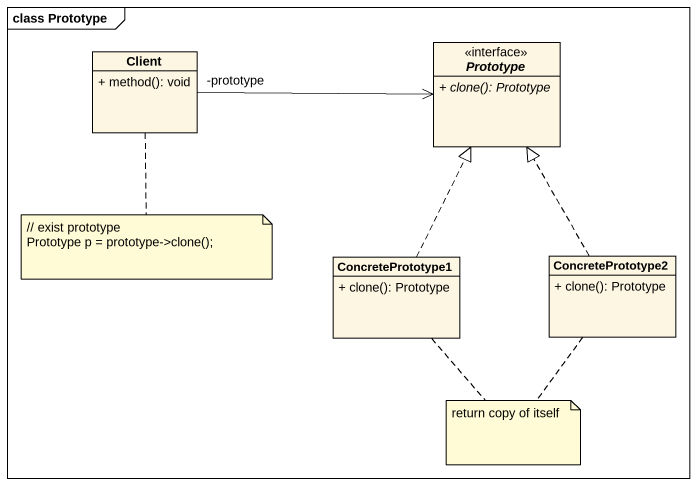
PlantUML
@startuml
mainframe class Prototype
hide circle
hide empty members
skinparam classAttributeIconSize 0
class Client {
  + method(): void
}
interface Prototype <<interface>> {
  {abstract} + clone(): Prototype
}
class ConcretePrototype1 {
  + clone(): Prototype
}
class ConcretePrototype2 {
  + clone(): Prototype
}
Client "-prototype" -right-> Prototype
ConcretePrototype1 .up.|> Prototype
ConcretePrototype2 .up.|> Prototype
note bottom of Client
  // exist prototype
  Prototype p = prototype->clone();
end note
note as N2
  return copy of itself
end note
N2 .. ConcretePrototype2
N2 .. ConcretePrototype1
@enduml
